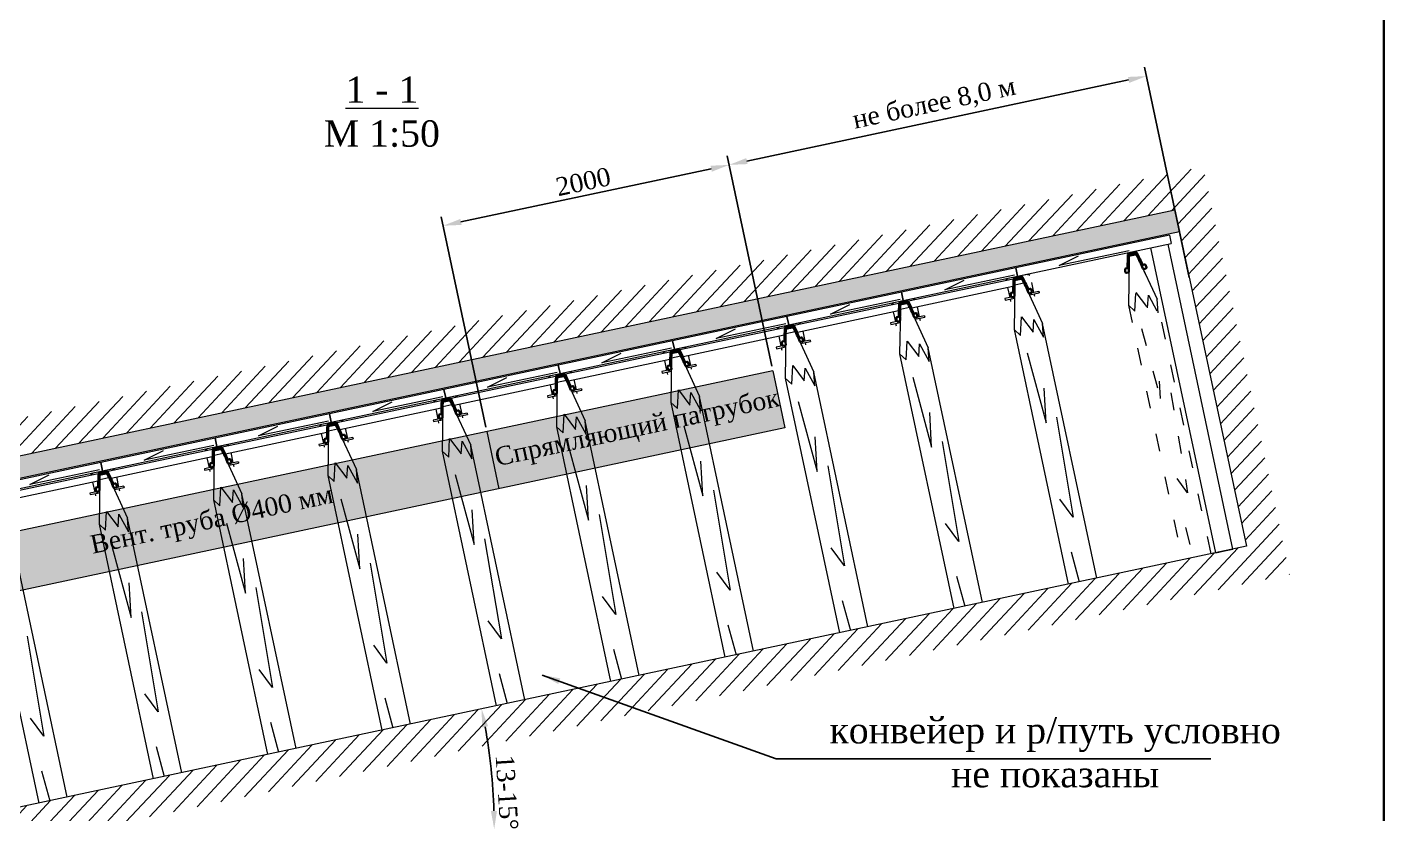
# Model space of a CAD drawing. Header units: millimetres. Extents: x -46762 to 217101, y -107409 to 31524.
# Drawn here: x 179877 to 189159, y -102051 to -96673 of the extents above; entities that cross this region are included whole.
import ezdxf

# ---------------------------------------------------------------- set-up
doc = ezdxf.new("R2010")
doc.units = ezdxf.units.MM
doc.linetypes.add('ACAD_ISO03W100', pattern=[30, 12, -18])
doc.linetypes.add('ACAD_ISO10W100', pattern=[18, 12, -3, 0, -3])
doc.styles.get("Standard").update_dxf_attribs({"font": 'TIMES.TTF'})
doc.dimstyles.new('ISO-25', dxfattribs={"dimscale": 50, "dimtxt": 2.5, "dimasz": 2.5, "dimexe": 1.25, "dimexo": 0.625, "dimtad": 1, "dimdec": 0, "dimtxsty": 'Standard', "dimcen": 2.5, "dimadec": 0, "dimazin": 0, "dimtfac": 1, "dimtdec": 0, "dimtmove": 0, "dimatfit": 3, "dimfxl": 1, "dimarcsym": 0})

# ---------------------------------------------------------------- blocks, each defined once
blk = doc.blocks.new('стогаш')
at = {"lineweight": 15}
for p, q in [((185374.3, -81365.6), (186105.5, -81366.2)), ((185386.2, -81415.9), (186093.7, -81416.1))]:
    blk.add_line(p, q, dxfattribs=at)
at = {"color": 7, "lineweight": 0}
for p, q in [((185374.3, -81365.6), (185386.2, -81415.9)), ((186105.5, -81366.2), (186093.7, -81416.1))]:
    blk.add_line(p, q, dxfattribs=at)
blk = doc.blocks.new('*D446')
at = {"color": 0, "lineweight": -2}
for p, q in [((184971.6, -98991), (184666, -97553.3)), ((182844.8, -98004.3), (184556.7, -97640.4)), ((183015.2, -99406.8), (182709.6, -97969.1))]:
    blk.add_line(p, q, dxfattribs=at)
at = {"color": 0, "lineweight": 0}
for points in [[(184552.4, -97620), (184561.1, -97660.8), (184679, -97614.4)], [(182840.5, -97983.9), (182849.2, -98024.7), (182722.6, -98030.3)]]:
    blk.add_solid(points, dxfattribs=at)
at = {"layer": 'Defpoints', "color": 0, "lineweight": 0}
for p in [(184679, -97614.4), (184978.1, -99021.5), (183021.7, -99437.4)]:
    blk.add_point(p, dxfattribs=at)
at = {"color": 0, "lineweight": 0, "insert": (183681.1, -97729.6), "char_height": 125, "attachment_point": 5, "rotation": 12}
blk.add_mtext('2000', dxfattribs=at)
blk = doc.blocks.new('*D447')
at = {"color": 0, "lineweight": -2}
for p, q in [((187827.3, -98384), (187521.7, -96946.3)), ((184801.3, -97588.4), (187412.4, -97033.4)), ((184971.6, -98991), (184666, -97553.3))]:
    blk.add_line(p, q, dxfattribs=at)
at = {"color": 0, "lineweight": 0}
for points in [[(187408.1, -97013), (187416.7, -97053.8), (187534.7, -97007.4)], [(184796.9, -97568), (184805.6, -97608.8), (184679, -97614.4)]]:
    blk.add_solid(points, dxfattribs=at)
at = {"layer": 'Defpoints', "color": 0, "lineweight": 0}
for p in [(187534.7, -97007.4), (187833.8, -98414.5), (184978.1, -99021.5)]:
    blk.add_point(p, dxfattribs=at)
at = {"color": 0, "lineweight": 0, "insert": (186083.8, -97202.6), "char_height": 125, "attachment_point": 5, "rotation": 12}
blk.add_mtext('не более 8,0 м', dxfattribs=at)
blk = doc.blocks.new('*D461')
at = {"color": 0, "lineweight": -2, "ltscale": 10}
blk.add_arc((179118.5, -102156), 3953.7, 1.81153, 10.18847, dxfattribs=at)
at = {"color": 0, "lineweight": 0, "ltscale": 10}
for points in [[(182989.4, -101460.6), (183030.3, -101452.6), (182985.8, -101333.9)], [(183091, -102030.6), (183049.4, -102031.3), (183072.2, -102156)]]:
    blk.add_solid(points, dxfattribs=at)
at = {"layer": 'Defpoints', "color": 0, "lineweight": 0, "ltscale": 10}
for p in [(188218, -100221.8), (183033.7, -101605.7), (179118.5, -102156), (183522.8, -102156), (176688.3, -102672.5)]:
    blk.add_point(p, dxfattribs=at)
at = {"color": 0, "lineweight": 0, "ltscale": 10, "insert": (183159.2, -101905.1), "char_height": 125, "attachment_point": 5, "rotation": 273.55213}
blk.add_mtext('13-15%%D', dxfattribs=at)

msp = doc.modelspace()

# ---------------------------------------------------------------- hatches: boundary and pattern name
at = {"lineweight": 15, "ltscale": 10}
h = msp.add_hatch(dxfattribs=at)
h.set_pattern_fill('LINE', scale=30, angle=47, style=0)
h.set_pattern_definition([(47, (-21198.45, -59382.86), (-69.66144, 64.960344), [])])
h.paths.add_polyline_path([(176147.61, -100128.61), (187921.79, -97625.93), (188514.49, -100414.36), (176740.31, -102917.04), (176688.34, -102672.5), (188217.98, -100221.8), (187729.24, -97922.44), (176199.59, -100373.14)])
h = msp.add_hatch(dxfattribs=at)
h.set_pattern_fill('GRAVEL', scale=10, angle=47, style=0)
h.set_pattern_definition([(275.0128, (-21259.492, -59075.886), (286.054771, -3045.1621512), [34.1721, -3383.05]), (231.9697, (-21256.506, -59109.928), (1892.97183486, 2402.39604956), [58.6405, -5805.4]), (179.5104, (-21292.633, -59156.118), (3775.6788125, -47.8682289), [41.3482, -4093.47]), (314.2737, (-21313.751, -59271.873), (-3542.04877744, 3650.3135879), [53.4005, -5286.64]), (339.8337, (-21276.473, -59310.108), (-3095.3077262, 1149.9103454), [52.3634, -5183.98]), (44.2737, (-21227.319, -59328.16), (-3650.3135879, -3542.04877744), [53.4005, -5286.64]), (84.6942, (-21189.084, -59290.882), (-394.32326155, -4147.20573875), [70.6194, -6991.31]), (119.2553, (-21182.554, -59220.565), (-2874.21016013, 5111.35742385), [66.672, -6600.53]), (168.4296, (-21215.136, -59162.397), (-3800.74810686, 765.8448315), [53.5813, -5304.55]), (222.2364, (-21267.629, -59151.65), (2091.264018, 1870.1746795), [61.1713, -2997.39]), (269.3974, (-21312.919, -59192.769), (-35.33148013, -4134.6670886), [79.1078, -7831.68]), (185.8141, (-21140.398, -59089.699), (-2327.1736385, -260.9821512), [27.0005, -2673.06]), (218.4692, (-21167.259, -59092.434), (2623.4837639, 2068.4701965), [51.3682, -5085.46]), (272, (-21207.48, -59124.39), (185.76371, -173.22747), [35.9209, -323.289]), (250.1986, (-21241.895, -59116.606), (494.6115285, 1275.279019), [19.3441, -1915.06]), (338.8014, (-21248.45, -59134.806), (-730.519585, 333.919115), [27.3566, -1340.48]), (77.9638, (-21222.943, -59144.7), (148.154232, 903.746369), [44.432, -1436.63]), (208.5651, (-21213.68, -59101.24), (532.21889, 198.300524), [32.1287, -771.09]), (63.3895, (-21348.92, -59242.549), (1174.9864289, 2377.3210964), [45.0088, -4455.88]), (117.3462, (-21328.76, -59202.308), (1350.4909496, -2648.5540136), [37.7599, -3738.22]), (340.1986, (-21250.83, -59066.598), (-1275.279019, 494.6115285), [38.688, -1895.72]), (30.6105, (-21214.43, -59079.704), (-2289.5671517, -1337.9577576), [45.0088, -4455.88]), (26.444, (-21233.747, -59349.95), (-1237.666222, -582.3656074), [43.4035, -2126.77]), (341.7751, (-21194.885, -59330.622), (-2909.5371923, 976.6854967), [36.3672, -3600.36]), (113.8014, (-21063.334, -59237.968), (-582.365647, 1237.6701474), [38.688, -1895.72]), (64.354, (-21078.947, -59202.57), (-1508.9044664, -3107.8393418), [42.5783, -4215.24]), (116.444, (-21148.216, -59328.992), (582.3656074, -1237.666222), [21.7018, -2148.48]), (148.3099, (-21073.73, -59249.114), (-916.27971, 507.145191), [12.9515, -1282.2]), (212.9638, (-21084.75, -59242.31), (705.446634, 384.064629), [52.3634, -994.905]), (233.009, (-21128.682, -59270.801), (1546.5098737, 2030.8628417), [48.5267, -4804.14]), (350.6901, (-21206.224, -59160.29), (-544.754965, 160.690929), [36.6324, -879.178]), (40.1572, (-21170.074, -59166.215), (3316.39948094, 2811.52987097), [63.9557, -6331.6]), (107.9454, (-21121.194, -59124.97), (607.4350594, -1955.6438256), [26.1508, -2588.94]), (137, (-21129.25, -59100.1), (-358.99142, -12.53626), [15.24, -238.76]), (167.2564, (-21137.72, -59269.32), (1993.2550909, -469.5386866), [35.2867, -3493.39]), (95.0128, (-21172.137, -59261.536), (-286.054771, 3045.1621512), [68.3443, -3348.88]), (47, (-21178.1, -59193.45), (-12.53626, 358.99142), [66.04, -187.96]), (12.3048, (-21133.07, -59145.154), (-3032.6198383, -645.041984), [40.161, -3975.93]), (301.0546, (-21093.83, -59136.595), (569.8291056, -878.6762986), [36.9829, -1812.17]), (254.646, (-21074.754, -59168.278), (-1433.6833592, -5261.78864833), [60.2145, -5961.25]), (222.4261, (-21090.697, -59226.343), (-2437.72204504, -2241.70373356), [63.7029, -6306.58]), (222.4261, (-21090.697, -59226.343), (-2437.72204504, -2241.70373356), [63.7029, -6306.58])])
h.paths.add_polyline_path([(176199.59, -100373.14), (176230.78, -100519.87), (187760.42, -98069.16), (187729.24, -97922.44)])
at = {"lineweight": 15, "ltscale": 10, "true_color": 0xffffff}
msp.add_hatch(color=7, dxfattribs=at).paths.add_polyline_path([(176387.35, -101256.5), (176304.19, -100865.24), (184978.11, -99021.54), (185061.27, -99412.8)])

# ---------------------------------------------------------------- linework, layer by layer
at = {"color": 7, "lineweight": 30}
for p, q in [((189158.72, -107408.89), (189158.72, -89588.89)), ((187412.89, -98222.5), (187462.07, -98212.05)), ((187422.73, -98233.7), (187457.64, -98226.28)), ((187512.34, -98297.46), (187521.68, -98295.48)), ((186630.37, -98388.83), (186679.56, -98378.38)), ((187389.52, -98346.33), (187388.41, -98328.06)), ((187392.37, -98322.96), (187401.71, -98320.98)), ((187396.75, -98351.68), (187409.32, -98349.01)), ((187516.79, -98326.17), (187529.36, -98323.49)), ((187533.79, -98315.67), (187527.37, -98298.52)), ((186640.21, -98400.03), (186675.12, -98392.61)), ((186729.82, -98463.79), (186739.16, -98461.81)), ((186751.27, -98482), (186744.85, -98464.85)), ((185847.85, -98555.16), (185897.04, -98544.71)), ((185857.69, -98566.36), (185892.61, -98558.94)), ((186607.01, -98512.66), (186605.89, -98494.39)), ((186609.85, -98489.29), (186619.19, -98487.31)), ((186614.23, -98518.01), (186626.8, -98515.34)), ((186734.27, -98492.49), (186746.84, -98489.82)), ((185824.49, -98678.99), (185823.37, -98660.72)), ((185827.33, -98655.62), (185836.67, -98653.64)), ((185947.3, -98630.12), (185956.65, -98628.14)), ((185951.75, -98658.82), (185964.32, -98656.15)), ((185968.75, -98648.33), (185962.33, -98631.18)), ((185065.33, -98721.49), (185114.52, -98711.03)), ((185075.17, -98732.69), (185110.09, -98725.27)), ((185831.71, -98684.34), (185844.29, -98681.67)), ((185041.97, -98845.32), (185040.86, -98827.05)), ((185044.81, -98821.95), (185054.16, -98819.97)), ((185049.19, -98850.67), (185061.77, -98848)), ((185164.78, -98796.45), (185174.13, -98794.46)), ((185169.23, -98825.15), (185181.81, -98822.48)), ((185186.23, -98814.66), (185179.81, -98797.51)), ((184282.81, -98887.82), (184332, -98877.36)), ((184292.65, -98899.02), (184327.57, -98891.6)), ((184259.45, -99011.65), (184258.34, -98993.38)), ((184262.29, -98988.28), (184271.64, -98986.3)), ((184266.68, -99017), (184279.25, -99014.33)), ((184382.27, -98962.78), (184391.61, -98960.79)), ((184386.71, -98991.48), (184399.29, -98988.81)), ((184403.71, -98980.99), (184397.3, -98963.84)), ((183500.3, -99054.15), (183549.48, -99043.69)), ((183510.14, -99065.35), (183545.05, -99057.93)), ((183599.75, -99129.11), (183609.09, -99127.12)), ((183621.19, -99147.32), (183614.78, -99130.17)), ((182717.78, -99220.48), (182766.97, -99210.02)), ((182727.62, -99231.68), (182762.53, -99224.26)), ((183476.93, -99177.98), (183475.82, -99159.7)), ((183479.78, -99154.61), (183489.12, -99152.62)), ((183484.16, -99183.33), (183496.73, -99180.65)), ((183604.2, -99157.81), (183616.77, -99155.14)), ((182697.26, -99320.94), (182706.6, -99318.95)), ((182817.23, -99295.44), (182826.57, -99293.45)), ((182838.68, -99313.65), (182832.26, -99296.5)), ((181935.26, -99386.81), (181984.45, -99376.35)), ((181945.1, -99398.01), (181980.01, -99390.59)), ((182694.41, -99344.31), (182693.3, -99326.03)), ((182701.64, -99349.66), (182714.21, -99346.98)), ((182821.68, -99324.14), (182834.25, -99321.47)), ((181911.9, -99510.64), (181910.78, -99492.36)), ((181914.74, -99487.27), (181924.08, -99485.28)), ((182034.71, -99461.77), (182044.06, -99459.78)), ((182039.16, -99490.47), (182051.73, -99487.8)), ((182056.16, -99479.98), (182049.74, -99462.83)), ((181152.74, -99553.14), (181201.93, -99542.68)), ((181162.58, -99564.34), (181197.5, -99556.91)), ((181919.12, -99515.99), (181931.7, -99513.31)), ((181129.38, -99676.97), (181128.27, -99658.69)), ((181132.22, -99653.6), (181141.57, -99651.61)), ((181136.6, -99682.32), (181149.18, -99679.64)), ((181252.19, -99628.1), (181261.54, -99626.11)), ((181256.64, -99656.8), (181269.22, -99654.13)), ((181273.64, -99646.3), (181267.22, -99629.16)), ((180370.22, -99719.47), (180419.41, -99709.01)), ((180380.06, -99730.67), (180414.98, -99723.24)), ((180346.86, -99843.3), (180345.75, -99825.02)), ((180349.7, -99819.93), (180359.05, -99817.94)), ((180354.09, -99848.64), (180366.66, -99845.97)), ((180469.68, -99794.43), (180479.02, -99792.44)), ((180474.12, -99823.13), (180486.7, -99820.46)), ((180491.12, -99812.63), (180484.71, -99795.49))]:
    msp.add_line(p, q, dxfattribs=at)
at = {"color": 7, "lineweight": 15, "ltscale": 10}
for p, q in [((176199.59, -100373.14), (187729.24, -97922.44)), ((187729.24, -97922.44), (188217.98, -100221.8)), ((187729.24, -97922.44), (187760.42, -98069.16)), ((176230.78, -100519.87), (187760.42, -98069.16)), ((188217.98, -100221.8), (176688.34, -102672.5))]:
    msp.add_line(p, q, dxfattribs=at)
at = {"color": 7, "lineweight": 15}
for p, q in [((187691, -98093.97), (187422.7, -98151)), ((187691, -98093.97), (187703.47, -98152.66)), ((187422.7, -98151), (186640.18, -98317.33)), ((187435.17, -98209.69), (187703.47, -98152.66)), ((186652.65, -98376.02), (187435.17, -98209.69)), ((186720.61, -98362.91), (186586.59, -98391.47)), ((186640.18, -98317.33), (186652.65, -98376.02)), ((186584.19, -98452.23), (186599.05, -98522.03)), ((186799.11, -98479.11), (186729.21, -98494.01)), ((186747.54, -98417.34), (186762.37, -98486.94)), ((185938.09, -98529.24), (185804.07, -98557.8)), ((186632.04, -98514.71), (186566.6, -98528.66)), ((186566.6, -98528.66), (186568.64, -98538.21)), ((186568.64, -98538.21), (186631.88, -98524.73)), ((186601.05, -98531.3), (186604.47, -98547.35)), ((186733.42, -98503.09), (186801.15, -98488.66)), ((186764.45, -98496.57), (186767.87, -98512.62)), ((185801.68, -98618.56), (185816.53, -98688.36)), ((186016.59, -98645.44), (185946.69, -98660.34)), ((185950.91, -98669.42), (186018.63, -98654.99)), ((185965.02, -98583.67), (185979.86, -98653.27)), ((185981.93, -98662.9), (185985.36, -98678.95)), ((185155.57, -98695.57), (185021.56, -98724.13)), ((185182.51, -98750), (185197.34, -98819.6)), ((185849.52, -98681.04), (185784.09, -98694.99)), ((185784.09, -98694.99), (185786.12, -98704.54)), ((185786.12, -98704.54), (185849.37, -98691.06)), ((185818.54, -98697.63), (185821.96, -98713.68)), ((185067, -98847.37), (185001.57, -98861.32)), ((185019.16, -98784.89), (185034.02, -98854.69)), ((185234.07, -98811.77), (185164.17, -98826.67)), ((185168.39, -98835.75), (185236.11, -98821.32)), ((185199.42, -98829.23), (185202.84, -98845.28)), ((184373.05, -98861.9), (184239.04, -98890.46)), ((184399.99, -98916.33), (184414.82, -98985.93)), ((185001.57, -98861.32), (185003.6, -98870.87)), ((185003.6, -98870.87), (185066.85, -98857.39)), ((185036.02, -98863.96), (185039.44, -98880.01)), ((183590.53, -99028.23), (183456.52, -99056.79)), ((184284.49, -99013.7), (184219.05, -99027.65)), ((184219.05, -99027.65), (184221.09, -99037.2)), ((184221.09, -99037.2), (184284.33, -99023.72)), ((184236.64, -98951.22), (184251.5, -99021.02)), ((184253.5, -99030.29), (184256.92, -99046.34)), ((184451.56, -98978.1), (184381.65, -98993)), ((184385.87, -99002.08), (184453.59, -98987.65)), ((184416.9, -98995.56), (184420.32, -99011.61)), ((183454.12, -99117.55), (183468.98, -99187.35)), ((183617.47, -99082.65), (183632.3, -99152.26)), ((182808.02, -99194.56), (182674, -99223.12)), ((183501.97, -99180.03), (183436.53, -99193.98)), ((183436.53, -99193.98), (183438.57, -99203.53)), ((183438.57, -99203.53), (183501.81, -99190.05)), ((183470.98, -99196.62), (183474.4, -99212.67)), ((183669.04, -99144.43), (183599.14, -99159.32)), ((183603.35, -99168.41), (183671.07, -99153.98)), ((183634.38, -99161.89), (183637.8, -99177.94)), ((182671.6, -99283.88), (182686.46, -99353.68)), ((182886.52, -99310.76), (182816.62, -99325.65)), ((182834.95, -99248.98), (182849.78, -99318.59)), ((182025.5, -99360.89), (181891.48, -99389.45)), ((182719.45, -99346.36), (182654.01, -99360.3)), ((182654.01, -99360.3), (182656.05, -99369.85)), ((182656.05, -99369.85), (182719.29, -99356.38)), ((182688.46, -99362.95), (182691.88, -99379)), ((182820.83, -99334.74), (182888.55, -99320.31)), ((182851.86, -99328.22), (182855.28, -99344.27)), ((181889.09, -99450.21), (181903.94, -99520.01)), ((182104, -99477.09), (182034.1, -99491.98)), ((182038.32, -99501.07), (182106.04, -99486.64)), ((182052.43, -99415.31), (182067.27, -99484.92)), ((182069.34, -99494.55), (182072.77, -99510.6)), ((181242.98, -99527.22), (181108.97, -99555.78)), ((181269.91, -99581.64), (181284.75, -99651.24)), ((181936.93, -99512.69), (181871.5, -99526.63)), ((181871.5, -99526.63), (181873.53, -99536.18)), ((181873.53, -99536.18), (181936.78, -99522.71)), ((181905.95, -99529.28), (181909.37, -99545.33)), ((181154.41, -99679.02), (181088.98, -99692.96)), ((181091.01, -99702.51), (181154.26, -99689.04)), ((181106.57, -99616.54), (181121.43, -99686.34)), ((181321.48, -99643.42), (181251.58, -99658.31)), ((181255.8, -99667.4), (181323.52, -99652.97)), ((181286.83, -99660.87), (181290.25, -99676.93)), ((180324.05, -99782.87), (180338.91, -99852.67)), ((180460.46, -99693.55), (180326.45, -99722.11)), ((180487.4, -99747.97), (180502.23, -99817.57)), ((181088.98, -99692.96), (181091.01, -99702.51)), ((181123.43, -99695.61), (181126.85, -99711.66)), ((180371.9, -99845.35), (180306.46, -99859.29)), ((180306.46, -99859.29), (180308.49, -99868.84)), ((180308.49, -99868.84), (180371.74, -99855.37)), ((180340.91, -99861.94), (180344.33, -99877.99)), ((180538.97, -99809.75), (180469.06, -99824.64)), ((180473.28, -99833.73), (180541, -99819.3)), ((180504.31, -99827.2), (180507.73, -99843.26))]:
    msp.add_line(p, q, dxfattribs=at)
at = {"color": 7, "lineweight": 0, "ltscale": 10}
for p, q in [((188008.58, -100266.31), (187565.54, -98181.98)), ((188125.96, -100241.36), (187682.92, -98157.03))]:
    msp.add_line(p, q, dxfattribs=at)
at = {"color": 7, "lineweight": 0}
for p, q in [((187413.35, -98328.59), (187412.86, -98312.77)), ((186630.83, -98494.92), (186630.34, -98479.1)), ((185848.31, -98661.25), (185847.82, -98645.43)), ((185065.79, -98827.58), (185065.3, -98811.76)), ((184283.28, -98993.91), (184282.79, -98978.09)), ((183500.76, -99160.24), (183500.27, -99144.42)), ((182718.24, -99326.57), (182717.75, -99310.75)), ((181935.72, -99492.89), (181935.23, -99477.08)), ((181153.2, -99659.22), (181152.71, -99643.4)), ((180370.69, -99825.55), (180370.2, -99809.73)), ((188067.27, -100253.84), (188125.96, -100241.36)), ((188008.58, -100266.31), (188067.27, -100253.84))]:
    msp.add_line(p, q, dxfattribs=at)
at = {"color": 7, "linetype": 'ACAD_ISO10W100'}
for p, q in [((186801.15, -98488.66), (186799.3, -98479.07)), ((186018.63, -98654.99), (186016.78, -98645.4)), ((185236.11, -98821.32), (185234.26, -98811.73)), ((184453.59, -98987.65), (184451.74, -98978.06)), ((183671.07, -99153.98), (183669.23, -99144.39)), ((182888.55, -99320.31), (182886.71, -99310.72)), ((182106.04, -99486.64), (182104.19, -99477.05)), ((181323.52, -99652.97), (181321.67, -99643.38)), ((180541, -99819.3), (180539.15, -99809.71))]:
    msp.add_line(p, q, dxfattribs=at)
at = {"color": 7, "lineweight": 13}
for p, q in [((184978.11, -99021.54), (176304.19, -100865.24)), ((184978.11, -99021.54), (185061.27, -99412.8)), ((185061.27, -99412.8), (176387.35, -101256.5)), ((183021.66, -99437.39), (183104.83, -99828.65))]:
    msp.add_line(p, q, dxfattribs=at)
at = {"color": 7, "lineweight": 15}
for points in [[(187415.1, -98201.98), (186937.7, -98301.45), (187070.01, -98236.31)], [(187415.81, -98268.5), (187411.03, -98573.83)], [(187478.12, -98255.26), (187606.66, -98532.24)], [(185857.66, -98483.66), (185870.13, -98542.35), (186652.65, -98376.02), (186640.18, -98317.33), (185857.66, -98483.66)], [(186632.58, -98368.31), (186155.18, -98467.78), (186287.49, -98402.64)], [(185075.14, -98649.99), (185087.62, -98708.67), (185870.13, -98542.35), (185857.66, -98483.66), (185075.14, -98649.99)], [(186633.29, -98434.83), (186628.52, -98740.16)], [(186633.29, -98434.83), (186695.6, -98421.59)], [(186695.6, -98421.59), (186824.15, -98698.57)], [(185850.06, -98534.64), (185372.66, -98634.11), (185504.97, -98568.97)], [(184292.62, -98816.32), (184305.1, -98875), (185087.62, -98708.67), (185075.14, -98649.99), (184292.62, -98816.32)], [(185850.77, -98601.16), (185846, -98906.48)], [(185850.77, -98601.16), (185913.08, -98587.92)], [(185913.08, -98587.92), (186041.63, -98864.9)], [(186628.52, -98740.16), (186673.15, -98780.12), (186679.76, -98653.48), (186758.55, -98758.44), (186764.98, -98672.41), (186831.08, -98792.42), (186824.15, -98698.57)], [(185067.54, -98700.97), (184590.14, -98800.44), (184722.45, -98735.3)], [(185068.25, -98767.49), (185130.56, -98754.25)], [(185130.56, -98754.25), (185259.11, -99031.23)], [(186628.52, -98740.16), (186998.54, -100481)], [(187194.17, -100439.42), (186824.15, -98698.57)], [(183510.11, -98982.64), (183522.58, -99041.33), (184305.1, -98875), (184292.62, -98816.32), (183510.11, -98982.64)], [(185068.25, -98767.49), (185063.48, -99072.81)], [(185846, -98906.48), (185890.63, -98946.45), (185897.25, -98819.81), (185976.04, -98924.77), (185982.46, -98838.74), (186048.56, -98958.75), (186041.63, -98864.9)], [(184285.02, -98867.3), (183807.62, -98966.77), (183939.94, -98901.63)], [(184285.74, -98933.82), (184280.96, -99239.14)], [(184285.74, -98933.82), (184348.04, -98920.58)], [(184348.04, -98920.58), (184476.59, -99197.56)], [(185846, -98906.48), (186216.03, -100647.33)], [(186411.66, -100605.75), (186041.63, -98864.9)], [(186717.67, -98899.51), (186847.37, -99378.78), (186833.85, -99140.6)], [(182727.59, -99148.97), (182740.06, -99207.66), (183522.58, -99041.33), (183510.11, -98982.64), (182727.59, -99148.97)], [(183502.5, -99033.63), (183025.11, -99133.1), (183157.42, -99067.96)], [(185063.48, -99072.81), (185108.11, -99112.78), (185114.73, -98986.13), (185193.52, -99091.1), (185199.94, -99005.07), (185266.04, -99125.08), (185259.11, -99031.23)], [(185629.14, -100772.08), (185259.11, -99031.23)], [(183503.22, -99100.15), (183498.44, -99405.47)], [(183503.22, -99100.15), (183565.53, -99086.91)], [(183565.53, -99086.91), (183694.07, -99363.89)], [(185063.48, -99072.81), (185433.51, -100813.66)], [(185935.15, -99065.84), (186064.85, -99545.11), (186051.33, -99306.92)], [(181945.07, -99315.3), (181957.54, -99373.99), (182740.06, -99207.66), (182727.59, -99148.97), (181945.07, -99315.3)], [(182719.99, -99199.96), (182242.59, -99299.43), (182374.9, -99234.29)], [(184280.96, -99239.14), (184325.6, -99279.11), (184332.21, -99152.46), (184411, -99257.43), (184417.42, -99171.4), (184483.53, -99291.41), (184476.59, -99197.56)], [(184846.62, -100938.41), (184476.59, -99197.56)], [(181162.55, -99481.63), (181175.03, -99540.32), (181957.54, -99373.99), (181945.07, -99315.3), (181162.55, -99481.63)], [(182720.7, -99266.48), (182715.93, -99571.8)], [(182720.7, -99266.48), (182783.01, -99253.24)], [(182783.01, -99253.24), (182911.56, -99530.22)], [(183498.44, -99405.47), (183543.08, -99445.44), (183549.69, -99318.79), (183628.48, -99423.76), (183634.9, -99337.72), (183701.01, -99457.74), (183694.07, -99363.89)], [(184280.96, -99239.14), (184650.99, -100979.99)], [(185152.63, -99232.17), (185282.33, -99711.44), (185268.81, -99473.25)], [(181937.47, -99366.29), (181460.07, -99465.76), (181592.38, -99400.62)], [(183498.44, -99405.47), (183868.47, -101146.32)], [(184064.1, -101104.74), (183694.07, -99363.89)], [(184370.11, -99398.5), (184499.81, -99877.77), (184486.29, -99639.58)], [(186919.26, -99338.77), (187033.6, -100022.18), (186942.56, -99899.37)], [(180380.03, -99647.96), (180392.51, -99706.65), (181175.03, -99540.32), (181162.55, -99481.63), (180380.03, -99647.96)], [(181938.18, -99432.81), (181933.41, -99738.13)], [(181938.18, -99432.81), (182000.49, -99419.57)], [(182000.49, -99419.57), (182129.04, -99696.55)], [(182715.93, -99571.8), (182760.56, -99611.77), (182767.17, -99485.12), (182845.96, -99590.09), (182852.39, -99504.05), (182918.49, -99624.07), (182911.56, -99530.22)], [(181154.95, -99532.62), (180677.55, -99632.09), (180809.86, -99566.95)], [(181155.66, -99599.14), (181217.97, -99585.9)], [(181217.97, -99585.9), (181346.52, -99862.88)], [(182715.93, -99571.8), (183085.95, -101312.65)], [(183281.58, -101271.07), (182911.56, -99530.22)], [(183587.59, -99564.83), (183717.3, -100044.09), (183703.77, -99805.91)], [(186136.74, -99505.1), (186251.09, -100188.51), (186160.05, -100065.7)], [(179597.51, -99814.29), (179609.99, -99872.98), (180392.51, -99706.65), (180380.03, -99647.96), (179597.51, -99814.29)], [(181155.66, -99599.14), (181150.89, -99904.46)], [(181933.41, -99738.13), (181978.04, -99778.1), (181984.66, -99651.45), (182063.45, -99756.42), (182069.87, -99670.38), (182135.97, -99790.39), (182129.04, -99696.55)], [(185354.23, -99671.43), (185468.57, -100354.84), (185377.53, -100232.03)], [(180372.43, -99698.95), (179895.03, -99798.42), (180027.35, -99733.28)], [(180373.15, -99765.47), (180368.37, -100070.79)], [(180373.15, -99765.47), (180435.45, -99752.22)], [(180435.45, -99752.22), (180564, -100029.21)], [(181933.41, -99738.13), (182303.44, -101478.98)], [(182499.07, -101437.4), (182129.04, -99696.55)], [(182805.08, -99731.16), (182934.78, -100210.42), (182921.26, -99972.24)], [(181150.89, -99904.46), (181195.52, -99944.43), (181202.14, -99817.78), (181280.93, -99922.75), (181287.35, -99836.71), (181353.45, -99956.72), (181346.52, -99862.88)], [(181716.55, -101603.73), (181346.52, -99862.88)], [(184571.71, -99837.76), (184686.05, -100521.17), (184595.01, -100398.36)], [(181150.89, -99904.46), (181520.92, -101645.31)], [(182022.56, -99897.49), (182152.26, -100376.75), (182138.74, -100138.57)], [(180368.37, -100070.79), (180413.01, -100110.76), (180419.62, -99984.11), (180498.41, -100089.08), (180504.83, -100003.04), (180570.93, -100123.05), (180564, -100029.21)], [(180934.03, -101770.05), (180564, -100029.21)], [(183789.19, -100004.09), (183903.53, -100687.5), (183812.49, -100564.69)], [(180368.37, -100070.79), (180738.4, -101811.64)], [(181240.04, -100063.82), (181369.74, -100543.08), (181356.22, -100304.9)], [(179585.85, -100237.12), (179955.88, -101977.97)], [(180151.51, -101936.38), (179781.48, -100195.54)], [(180457.52, -100230.14), (180587.22, -100709.41), (180573.7, -100471.23)], [(183006.67, -100170.42), (183121.01, -100853.83), (183029.97, -100731.02)], [(182224.15, -100336.75), (182338.49, -101020.16), (182247.46, -100897.35)], [(187018.45, -100259.51), (187074.05, -100464.95)], [(186235.93, -100425.84), (186291.53, -100631.28)], [(181441.64, -100503.08), (181555.98, -101186.49), (181464.94, -101063.68)], [(185453.42, -100592.17), (185509.01, -100797.61)], [(180659.12, -100669.41), (180773.46, -101352.82), (180682.42, -101230.01)], [(184670.9, -100758.5), (184726.49, -100963.94)], [(179876.6, -100835.74), (179990.94, -101519.15), (179899.9, -101396.34)], [(183888.38, -100924.83), (183943.98, -101130.27)], [(183105.86, -101091.16), (183161.46, -101296.6)], [(182323.34, -101257.49), (182378.94, -101462.93)], [(181540.83, -101423.82), (181596.42, -101629.26)], [(180758.31, -101590.15), (180813.9, -101795.59)], [(179975.79, -101756.48), (180031.39, -101961.92)]]:
    msp.add_lwpolyline(points, dxfattribs=at)
at = {"color": 7, "linetype": 'ACAD_ISO03W100', "lineweight": 0, "ltscale": 10}
for points in [[(187415.81, -98268.5), (187411.03, -98573.83)], [(187478.12, -98255.26), (187606.66, -98532.24)], [(187411.03, -98573.83), (187455.67, -98613.79), (187462.28, -98487.15), (187541.07, -98592.11), (187547.49, -98506.08), (187613.6, -98626.09), (187606.66, -98532.24)], [(187411.03, -98573.83), (187781.06, -100314.67)], [(187976.69, -100273.09), (187606.66, -98532.24)], [(187500.19, -98733.18), (187629.89, -99212.45), (187616.37, -98974.27)], [(187701.78, -99172.44), (187816.12, -99855.85), (187725.08, -99733.04)], [(187800.97, -100093.18), (187856.57, -100298.62)]]:
    msp.add_lwpolyline(points, dxfattribs=at)
at = {"color": 7, "lineweight": 30}
for centre, radius, start, end in [((189361.73, -98326.96), 1956.09, 177.101568, 179.683649), ((187414.13, -98228.37), 6, 100.60642, 177.239319), ((188152.51, -98298.43), 739.78, 175.678715, 183.439635), ((187424.81, -98243.48), 10, 98.351397, 175.464782), ((187459.72, -98236.06), 10, 28.535218, 105.648603), ((187463.32, -98217.92), 6, 26.760681, 103.39358), ((186817.28, -98582.25), 739.78, 20.560365, 28.321285), ((185724.2, -99100.14), 1956.09, 24.316351, 26.898432), ((187511.3, -98292.57), 5, 203.753122, 282), ((187522.72, -98300.37), 5, 19.358823, 102.437253), ((186631.62, -98394.7), 6, 100.60642, 177.239319), ((186680.8, -98384.25), 6, 26.760681, 103.39358), ((184941.69, -99266.47), 1956.09, 24.316351, 26.898432), ((187393.41, -98327.85), 5, 101.562747, 184.641177), ((187395.5, -98345.81), 6, 181.982885, 282.594053), ((187400.67, -98316.09), 5, 282, 0.246878), ((187408.07, -98343.14), 6, 282, 3.810768), ((187515.54, -98320.3), 6, 200.189232, 282), ((187528.11, -98317.62), 6, 281.405947, 22.017115), ((186618.15, -98482.42), 5, 282, 0.246878), ((188579.21, -98493.29), 1956.09, 177.101568, 179.683649), ((187370, -98464.76), 739.78, 175.678715, 183.439635), ((186642.29, -98409.81), 10, 98.351397, 175.464782), ((186677.2, -98402.39), 10, 28.535218, 105.648603), ((186034.76, -98748.58), 739.78, 20.560365, 28.321285), ((186728.78, -98458.9), 5, 203.753122, 282), ((186740.2, -98466.7), 5, 19.358823, 102.437253), ((186745.59, -98483.95), 6, 281.405947, 22.017115), ((187796.7, -98659.62), 1956.09, 177.101568, 179.683649), ((185849.1, -98561.03), 6, 100.60642, 177.239319), ((186587.48, -98631.09), 739.78, 175.678715, 183.439635), ((185859.77, -98576.14), 10, 98.351397, 175.464782), ((185894.68, -98568.72), 10, 28.535218, 105.648603), ((185898.29, -98550.57), 6, 26.760681, 103.39358), ((185252.24, -98914.91), 739.78, 20.560365, 28.321285), ((184159.17, -99432.8), 1956.09, 24.316351, 26.898432), ((186610.89, -98494.18), 5, 101.562747, 184.641177), ((186612.98, -98512.14), 6, 181.982885, 282.594053), ((186625.56, -98509.47), 6, 282, 3.810768), ((186733.02, -98486.63), 6, 200.189232, 282), ((185828.37, -98660.51), 5, 101.562747, 184.641177), ((185835.63, -98648.75), 5, 282, 0.246878), ((185946.26, -98625.23), 5, 203.753122, 282), ((185950.5, -98652.96), 6, 200.189232, 282), ((185957.69, -98633.03), 5, 19.358823, 102.437253), ((185963.08, -98650.28), 6, 281.405947, 22.017115), ((187014.18, -98825.95), 1956.09, 177.101568, 179.683649), ((185066.58, -98727.36), 6, 100.60642, 177.239319), ((185804.96, -98797.42), 739.78, 175.678715, 183.439635), ((185077.25, -98742.47), 10, 98.351397, 175.464782), ((185112.17, -98735.05), 10, 28.535218, 105.648603), ((185115.77, -98716.9), 6, 26.760681, 103.39358), ((184469.72, -99081.24), 739.78, 20.560365, 28.321285), ((183376.65, -99599.13), 1956.09, 24.316351, 26.898432), ((185830.46, -98678.47), 6, 181.982885, 282.594053), ((185843.04, -98675.8), 6, 282, 3.810768), ((185045.85, -98826.84), 5, 101.562747, 184.641177), ((185047.95, -98844.8), 6, 181.982885, 282.594053), ((185053.12, -98815.08), 5, 282, 0.246878), ((185060.52, -98842.13), 6, 282, 3.810768), ((185163.74, -98791.56), 5, 203.753122, 282), ((185167.98, -98819.28), 6, 200.189232, 282), ((185175.17, -98799.36), 5, 19.358823, 102.437253), ((185180.56, -98816.61), 6, 281.405947, 22.017115), ((186231.66, -98992.28), 1956.09, 177.101568, 179.683649), ((184284.06, -98893.69), 6, 100.60642, 177.239319), ((185022.44, -98963.75), 739.78, 175.678715, 183.439635), ((184294.73, -98908.8), 10, 98.351397, 175.464782), ((184329.65, -98901.38), 10, 28.535218, 105.648603), ((184333.25, -98883.23), 6, 26.760681, 103.39358), ((183687.2, -99247.56), 739.78, 20.560365, 28.321285), ((182594.13, -99765.46), 1956.09, 24.316351, 26.898432), ((184263.33, -98993.17), 5, 101.562747, 184.641177), ((184265.43, -99011.13), 6, 181.982885, 282.594053), ((184270.6, -98981.4), 5, 282, 0.246878), ((184278, -99008.46), 6, 282, 3.810768), ((184381.23, -98957.89), 5, 203.753122, 282), ((184385.47, -98985.61), 6, 200.189232, 282), ((184392.65, -98965.68), 5, 19.358823, 102.437253), ((184398.04, -98982.94), 6, 281.405947, 22.017115), ((185449.14, -99158.61), 1956.09, 177.101568, 179.683649), ((183501.54, -99060.02), 6, 100.60642, 177.239319), ((184239.92, -99130.08), 739.78, 175.678715, 183.439635), ((183512.21, -99075.13), 10, 98.351397, 175.464782), ((183547.13, -99067.71), 10, 28.535218, 105.648603), ((183550.73, -99049.56), 6, 26.760681, 103.39358), ((182904.69, -99413.89), 739.78, 20.560365, 28.321285), ((181811.61, -99931.79), 1956.09, 24.316351, 26.898432), ((183598.71, -99124.22), 5, 203.753122, 282), ((183610.13, -99132.01), 5, 19.358823, 102.437253), ((184666.62, -99324.94), 1956.09, 177.101568, 179.683649), ((182719.03, -99226.35), 6, 100.60642, 177.239319), ((182764.61, -99234.04), 10, 28.535218, 105.648603), ((182768.21, -99215.89), 6, 26.760681, 103.39358), ((181029.1, -100098.12), 1956.09, 24.316351, 26.898432), ((183480.82, -99159.5), 5, 101.562747, 184.641177), ((183482.91, -99177.46), 6, 181.982885, 282.594053), ((183488.08, -99147.73), 5, 282, 0.246878), ((183495.48, -99174.79), 6, 282, 3.810768), ((183602.95, -99151.94), 6, 200.189232, 282), ((183615.52, -99149.27), 6, 281.405947, 22.017115), ((182705.56, -99314.06), 5, 282, 0.246878), ((183457.41, -99296.41), 739.78, 175.678715, 183.439635), ((182729.7, -99241.46), 10, 98.351397, 175.464782), ((182122.17, -99580.22), 739.78, 20.560365, 28.321285), ((182816.19, -99290.55), 5, 203.753122, 282), ((182827.61, -99298.34), 5, 19.358823, 102.437253), ((182833, -99315.6), 6, 281.405947, 22.017115), ((183884.11, -99491.27), 1956.09, 177.101568, 179.683649), ((181936.51, -99392.68), 6, 100.60642, 177.239319), ((182674.89, -99462.74), 739.78, 175.678715, 183.439635), ((181947.18, -99407.79), 10, 98.351397, 175.464782), ((181982.09, -99400.37), 10, 28.535218, 105.648603), ((181985.7, -99382.22), 6, 26.760681, 103.39358), ((181339.65, -99746.55), 739.78, 20.560365, 28.321285), ((180246.58, -100264.45), 1956.09, 24.316351, 26.898432), ((182698.3, -99325.83), 5, 101.562747, 184.641177), ((182700.39, -99343.79), 6, 181.982885, 282.594053), ((182712.97, -99341.11), 6, 282, 3.810768), ((182820.43, -99318.27), 6, 200.189232, 282), ((181915.78, -99492.16), 5, 101.562747, 184.641177), ((181923.04, -99480.39), 5, 282, 0.246878), ((182033.67, -99456.88), 5, 203.753122, 282), ((182037.91, -99484.6), 6, 200.189232, 282), ((182045.1, -99464.67), 5, 19.358823, 102.437253), ((182050.49, -99481.93), 6, 281.405947, 22.017115), ((183101.59, -99657.6), 1956.09, 177.101568, 179.683649), ((181153.99, -99559.01), 6, 100.60642, 177.239319), ((181892.37, -99629.07), 739.78, 175.678715, 183.439635), ((181164.66, -99574.12), 10, 98.351397, 175.464782), ((181199.58, -99566.7), 10, 28.535218, 105.648603), ((181203.18, -99548.55), 6, 26.760681, 103.39358), ((180557.13, -99912.88), 739.78, 20.560365, 28.321285), ((179464.06, -100430.78), 1956.09, 24.316351, 26.898432), ((181917.87, -99510.12), 6, 181.982885, 282.594053), ((181930.45, -99507.44), 6, 282, 3.810768), ((181133.26, -99658.49), 5, 101.562747, 184.641177), ((181135.36, -99676.45), 6, 181.982885, 282.594053), ((181140.53, -99646.72), 5, 282, 0.246878), ((181147.93, -99673.77), 6, 282, 3.810768), ((181251.15, -99623.21), 5, 203.753122, 282), ((181255.39, -99650.93), 6, 200.189232, 282), ((181262.58, -99631), 5, 19.358823, 102.437253), ((181267.97, -99648.26), 6, 281.405947, 22.017115), ((182319.07, -99823.93), 1956.09, 177.101568, 179.683649), ((180371.47, -99725.34), 6, 100.60642, 177.239319), ((181109.85, -99795.4), 739.78, 175.678715, 183.439635), ((180382.14, -99740.45), 10, 98.351397, 175.464782), ((180417.06, -99733.03), 10, 28.535218, 105.648603), ((180420.66, -99714.88), 6, 26.760681, 103.39358), ((179774.61, -100079.21), 739.78, 20.560365, 28.321285), ((178681.54, -100597.11), 1956.09, 24.316351, 26.898432), ((180350.74, -99824.82), 5, 101.562747, 184.641177), ((180352.84, -99842.78), 6, 181.982885, 282.594053), ((180358.01, -99813.05), 5, 282, 0.246878), ((180365.41, -99840.1), 6, 282, 3.810768), ((180468.64, -99789.54), 5, 203.753122, 282), ((180472.88, -99817.26), 6, 200.189232, 282), ((180480.06, -99797.33), 5, 19.358823, 102.437253), ((180485.45, -99814.59), 6, 281.405947, 22.017115)]:
    msp.add_arc(centre, radius, start, end, dxfattribs=at)
at = {"color": 7, "lineweight": 15, "extrusion": (0, 0, -1)}
for centre, major_axis, start_param, end_param in [((186723.73, -98377.58), (8.96, 12.03), -0.8502752, 0.2825244), ((186589.72, -98406.14), (-12.03, 8.96), 5.8409028, 7.0037065), ((185807.2, -98572.47), (-12.03, 8.96), 5.8409028, 7.0037065), ((185941.21, -98543.91), (8.96, 12.03), -0.8502752, 0.2825244), ((185024.68, -98738.8), (-12.03, 8.96), 5.8409028, 7.0037065), ((185158.7, -98710.24), (8.96, 12.03), -0.8502752, 0.2825244), ((184242.16, -98905.13), (-12.03, 8.96), 5.8409028, 7.0037065), ((184376.18, -98876.57), (8.96, 12.03), -0.8502752, 0.2825244), ((183593.66, -99042.9), (8.96, 12.03), -0.8502752, 0.2825244), ((183459.65, -99071.46), (-12.03, 8.96), 5.8409028, 7.0037065), ((182677.13, -99237.79), (-12.03, 8.96), 5.8409028, 7.0037065), ((182811.14, -99209.23), (8.96, 12.03), -0.8502752, 0.2825244), ((181894.61, -99404.12), (-12.03, 8.96), 5.8409028, 7.0037065), ((182028.62, -99375.56), (8.96, 12.03), -0.8502752, 0.2825244), ((181112.09, -99570.45), (-12.03, 8.96), 5.8409028, 7.0037065), ((181246.11, -99541.89), (8.96, 12.03), -0.8502752, 0.2825244), ((180329.57, -99736.78), (-12.03, 8.96), 5.8409028, 7.0037065), ((180463.59, -99708.22), (8.96, 12.03), -0.8502752, 0.2825244)]:
    msp.add_ellipse(centre, major_axis=major_axis, ratio=1, start_param=start_param, end_param=end_param, dxfattribs=at)

# ---------------------------------------------------------------- block references
at = {"color": 7, "lineweight": 0, "rotation": 12.00000000017946}
for p in [(-12333.44, -57498.55), (-13115.95, -57664.88), (-13898.47, -57831.2), (-14680.99, -57997.53), (-15463.51, -58163.86), (-16246.03, -58330.19), (-17028.54, -58496.52), (-17811.06, -58662.85), (-18593.58, -58829.18)]:
    msp.add_blockref('стогаш', p, dxfattribs=at)

# ---------------------------------------------------------------- texts
at = {"color": 7, "lineweight": 0, "char_height": 180, "width": 3793.7988, "attachment_point": 5}
for s, insert in [('\\A1;{\\L1 - 1\\P}М 1:50', (182303.97, -97251.63)), ('\\A1;конвейер и р/путь условно\\Pне показаны', (186909.8, -101631.03))]:
    msp.add_mtext(s, dxfattribs=dict(at, insert=insert))
at = {"color": 7, "lineweight": 0, "char_height": 125, "width": 3329.8414, "attachment_point": 5, "rotation": 12}
for s, insert in [('\\A1;Спрямляющий патрубок', (184052.85, -99427.3)), ('\\A1;Вент. труба %%C400 мм', (181142.85, -100056.61))]:
    msp.add_mtext(s, dxfattribs=dict(at, insert=insert))

# ---------------------------------------------------------------- dimensions: what is measured, and where the dimension line sits
at = {"color": 7, "lineweight": 0}
dim = msp.add_aligned_dim(p1=(184978.11, -99021.54), p2=(187833.77, -98414.55), distance=1438.56, text='не более 8,0 м', dimstyle='ISO-25', dxfattribs=at)
dim.commit()
dim.dimension.update_dxf_attribs({"geometry": '*D447', "text_midpoint": (186083.83, -97202.64)})
dim = msp.add_aligned_dim(p1=(183021.66, -99437.39), p2=(184978.11, -99021.54), distance=1438.56, dimstyle='ISO-25', dxfattribs=at)
dim.commit()
dim.dimension.update_dxf_attribs({"geometry": '*D446', "text_midpoint": (183681.07, -97729.58)})
at = {"color": 7, "lineweight": 0, "ltscale": 10}
dim = msp.add_angular_dim_2l(base=(183033.71, -101605.71), line1=((188217.98, -100221.8), (176688.34, -102672.5)), line2=((179118.48, -102155.96), (183522.82, -102155.96)), text='13-15%%D', dimstyle='ISO-25', override={"dimadec": 4}, dxfattribs=at)
dim.commit()
dim.dimension.update_dxf_attribs({"geometry": '*D461', "text_midpoint": (183064.59, -101911), "dimtype": 162})

# ---------------------------------------------------------------- leaders
msp.add_leader([(183399.37, -101101.88), (185000.18, -101675.79), (187975.61, -101675.79)], dimstyle='ISO-25', override={"dimgap": 0.625, "dimtad": 0, "dimadec": 4}, dxfattribs=at)

doc.saveas('drawing.dxf')
